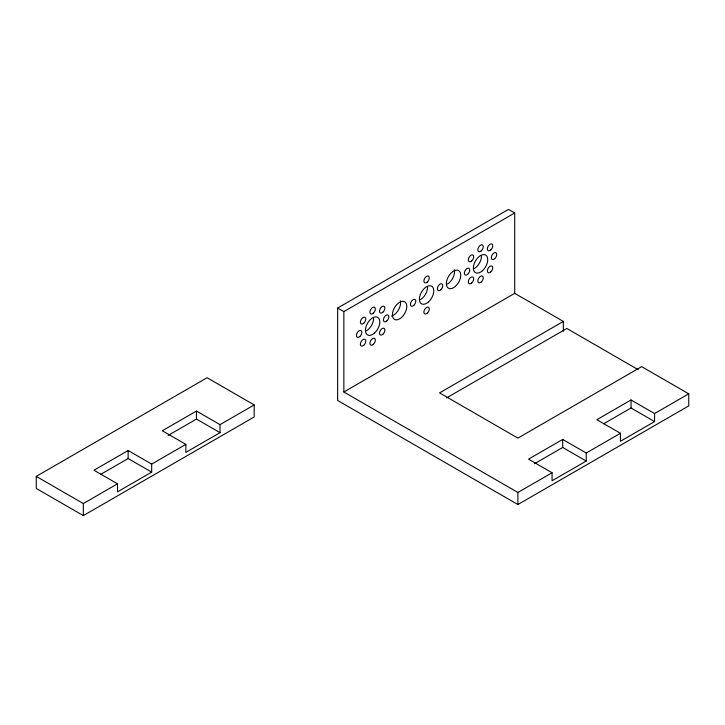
<?xml version="1.0" encoding="UTF-8"?>
<svg xmlns="http://www.w3.org/2000/svg" width="725" height="725" viewBox="0 0 725 725"><rect width="100%" height="100%" fill="white"/><g stroke="black" fill="none" stroke-linecap="round" stroke-linejoin="round"><path stroke-width="1.09" d="M36.25 476.37L36.25 488.433L83.33 515.611L254.185 416.975L254.185 404.913L207.105 377.734L36.25 476.37L83.33 503.558L117.504 483.829L93.96 470.235L128.135 450.506L151.679 464.1L151.679 472.12L117.504 491.849L117.504 483.829M83.33 515.611L83.33 503.558M100.793 474.313L128.135 458.535L128.135 450.506M220.019 424.642L196.475 411.048L162.3 430.777L185.845 444.371L185.845 452.391L220.019 432.662L220.019 424.642L254.185 404.913M168.164 435.417L196.475 419.068L196.475 411.048M337.651 308.025L343.858 311.605L343.858 391.998L514.705 293.353L514.705 212.969L508.497 209.389L337.651 308.025L337.651 400.472L517.895 504.537L517.895 492.474L552.069 472.745L528.525 459.152L562.7 439.423L586.235 453.016L586.235 461.046L552.069 480.775L552.069 472.745M534.379 463.801L562.7 447.452L562.7 439.423M563.343 331.298L563.343 321.429L514.705 293.353M654.575 413.558L631.04 399.973L596.865 419.702L620.41 433.287L620.41 441.308L654.575 421.578L654.575 413.558L688.75 393.829L688.75 405.891L517.895 504.537M603.698 423.772L631.04 407.985L631.04 399.973M343.858 311.605L514.705 212.969M151.679 464.1L185.845 444.371M563.343 321.429L439.577 392.887L517.895 438.108L641.661 366.651L688.75 393.829M446.537 397.916L566.832 328.47L638.181 369.668M586.235 453.016L620.41 433.287M631.04 407.985L654.575 421.578M562.7 447.452L586.235 461.046M343.858 391.998L517.895 492.474M196.475 419.068L220.019 432.662M128.135 458.535L151.679 472.12M400.345 300.83A10.177 5.873 -60 0 1 391.536 316.082M481.518 256.106A10.177 5.873 -60 0 1 474.331 268.567M427.569 287.263A10.177 5.873 -60 0 1 420.373 299.715M373.62 318.411A10.177 5.873 -60 0 1 366.424 330.872M454.303 269.673A10.177 5.873 -60 0 1 447.352 284.146M494.722 258.662A3.815 2.202 -60 0 0 495.927 252.753A3.815 2.202 -60 0 0 491.414 256.759A3.815 2.202 -60 0 0 494.722 258.662M363.787 323.241A3.815 2.202 -60 0 0 365.001 317.333A3.815 2.202 -60 0 0 360.488 321.338A3.815 2.202 -60 0 0 363.787 323.241M490.771 271.957A3.815 2.202 -60 0 0 491.976 266.048A3.815 2.202 -60 0 0 487.463 270.053A3.815 2.202 -60 0 0 490.771 271.957M427.279 282.025A3.815 2.202 -60 0 0 428.493 276.116A3.815 2.202 -60 0 0 423.98 280.122A3.815 2.202 -60 0 0 427.279 282.025M490.771 249.935A3.815 2.202 -60 0 0 491.976 244.026A3.815 2.202 -60 0 0 487.463 248.023A3.815 2.202 -60 0 0 490.771 249.935M471.694 260.946A3.815 2.202 -60 0 0 472.908 255.037A3.815 2.202 -60 0 0 468.395 259.042A3.815 2.202 -60 0 0 471.694 260.946M427.279 313.173A3.815 2.202 -60 0 0 428.493 307.264A3.815 2.202 -60 0 0 423.98 311.27A3.815 2.202 -60 0 0 427.279 313.173M481.237 282.025A3.815 2.202 -60 0 0 482.442 276.116A3.815 2.202 -60 0 0 477.929 280.122A3.815 2.202 -60 0 0 481.237 282.025M481.237 250.877A3.815 2.202 -60 0 0 482.442 244.968A3.815 2.202 -60 0 0 477.929 248.974A3.815 2.202 -60 0 0 481.237 250.877M374.49 333.092A10.177 5.873 -60 0 0 377.716 317.333A10.177 5.873 -60 0 0 365.681 328.008A10.177 5.873 -60 0 0 374.49 333.092M386.815 320.967A3.815 2.202 -60 0 0 388.029 315.058A3.815 2.202 -60 0 0 383.516 319.054A3.815 2.202 -60 0 0 386.815 320.967M382.863 334.261A3.815 2.202 -60 0 0 384.078 328.353A3.815 2.202 -60 0 0 379.565 332.349A3.815 2.202 -60 0 0 382.863 334.261M373.33 344.33A3.815 2.202 -60 0 0 374.535 338.412A3.815 2.202 -60 0 0 370.022 342.417A3.815 2.202 -60 0 0 373.33 344.33M363.787 345.272A3.815 2.202 -60 0 0 365.001 339.363A3.815 2.202 -60 0 0 360.488 343.36A3.815 2.202 -60 0 0 363.787 345.272M359.836 336.536A3.815 2.202 -60 0 0 361.05 330.627A3.815 2.202 -60 0 0 356.537 334.633A3.815 2.202 -60 0 0 359.836 336.536M373.33 313.173A3.815 2.202 -60 0 0 374.535 307.264A3.815 2.202 -60 0 0 370.022 311.27A3.815 2.202 -60 0 0 373.33 313.173M382.863 312.23A3.815 2.202 -60 0 0 384.078 306.322A3.815 2.202 -60 0 0 379.565 310.327A3.815 2.202 -60 0 0 382.863 312.23M401.469 317.523A10.177 5.873 -60 0 0 404.695 301.763A10.177 5.873 -60 0 0 392.66 312.43A10.177 5.873 -60 0 0 401.469 317.523M413.794 305.388A3.815 2.202 -60 0 0 414.999 299.479A3.815 2.202 -60 0 0 410.486 303.485A3.815 2.202 -60 0 0 413.794 305.388M428.448 301.944A10.177 5.873 -60 0 0 431.665 286.185A10.177 5.873 -60 0 0 419.63 296.86A10.177 5.873 -60 0 0 428.448 301.944M440.764 289.819A3.815 2.202 -60 0 0 441.978 283.901A3.815 2.202 -60 0 0 437.465 287.907A3.815 2.202 -60 0 0 440.764 289.819M471.694 282.977A3.815 2.202 -60 0 0 472.908 277.059A3.815 2.202 -60 0 0 468.395 281.064A3.815 2.202 -60 0 0 471.694 282.977M455.418 286.366A10.177 5.873 -60 0 0 458.644 270.615A10.177 5.873 -60 0 0 446.609 281.282A10.177 5.873 -60 0 0 455.418 286.366M482.397 270.797A10.177 5.873 -60 0 0 485.623 255.037A10.177 5.873 -60 0 0 473.588 265.712A10.177 5.873 -60 0 0 482.397 270.797M467.743 274.24A3.815 2.202 -60 0 0 468.957 268.332A3.815 2.202 -60 0 0 464.444 272.328A3.815 2.202 -60 0 0 467.743 274.24"/></g></svg>
